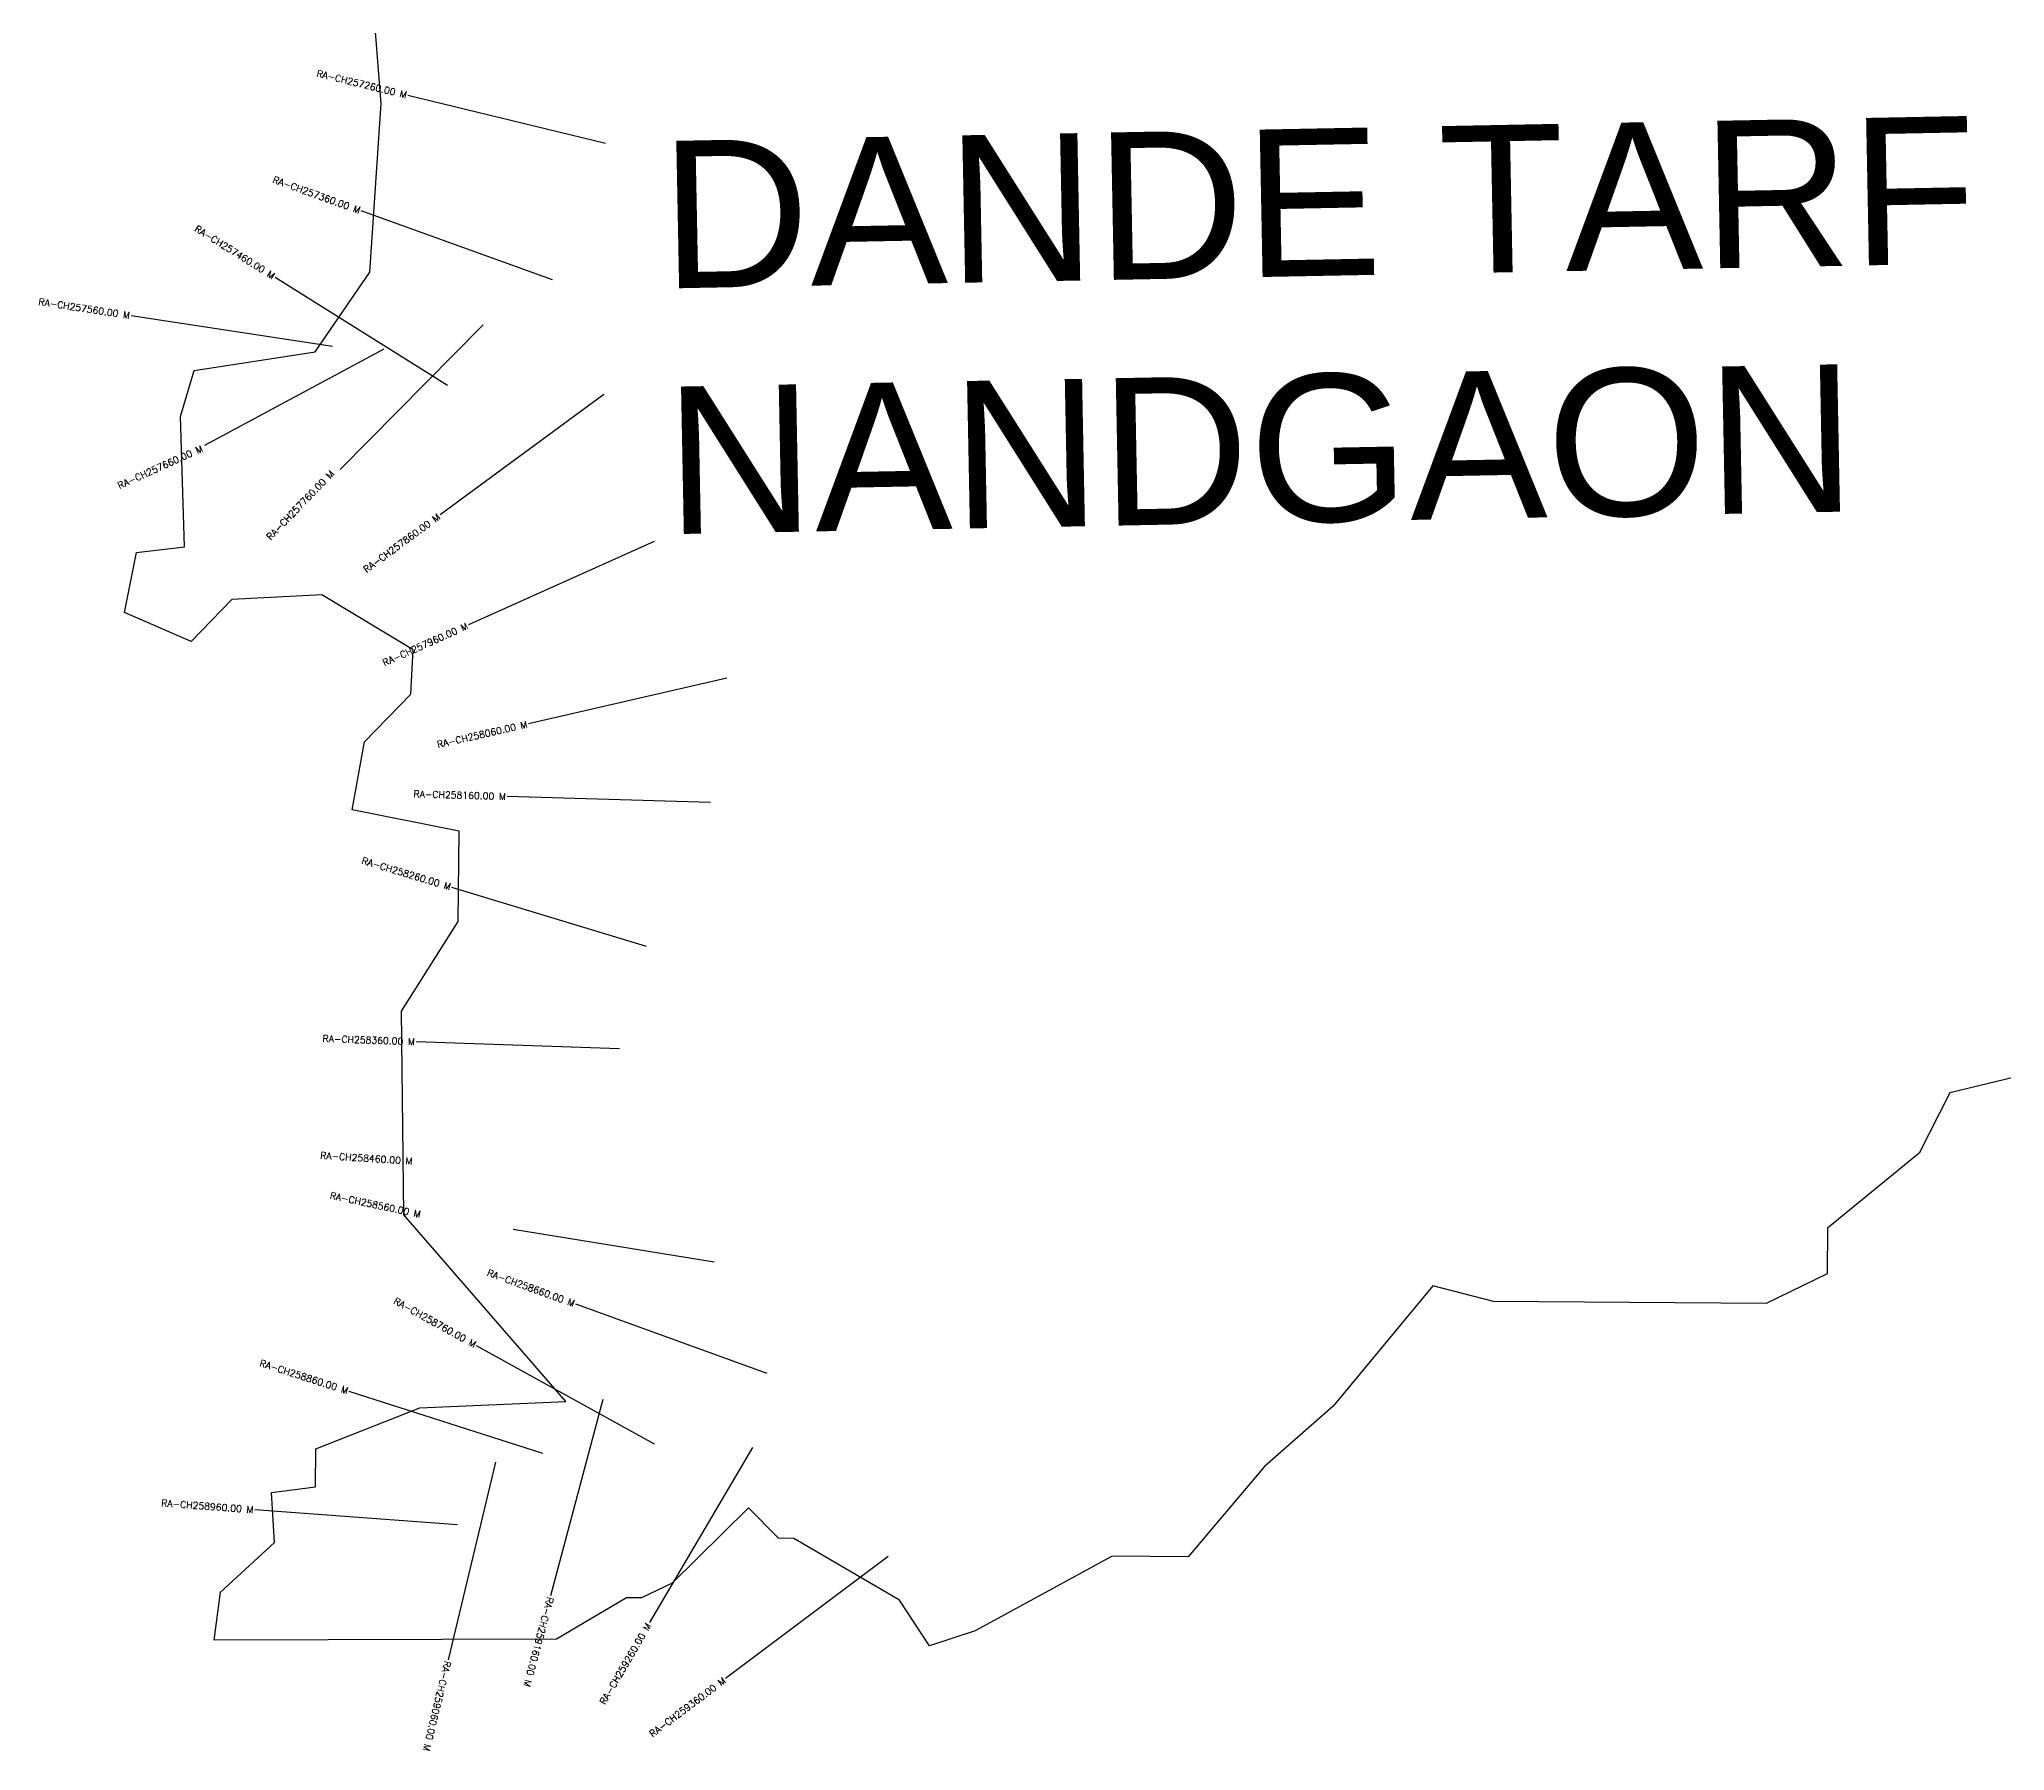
# Model space of a CAD drawing. Header units: metres. Extents: x 278616 to 281394, y 2035916 to 2038195.
# Drawn here: x 278661 to 280110, y 2035916 to 2037178 of the extents above; entities that cross this region are included whole.
import ezdxf
from ezdxf.enums import TextEntityAlignment as Align

# ---------------------------------------------------------------- set-up
doc = ezdxf.new("R2010")
doc.units = ezdxf.units.M
for name, color, linetype in [('CS', 134, 'Continuous'), ('CSMark', 6, 'Continuous'), ('VILLAGE BOUNDRY', 10, 'Continuous'), ('VILLAGE NAME', 250, 'Continuous')]:
    doc.layers.add(name, color=color, linetype=linetype)
doc.styles.get("Standard").update_dxf_attribs({"font": 'simplex.shx'})

msp = doc.modelspace()

# ---------------------------------------------------------------- linework, layer by layer
at = {"layer": 'CS'}
for p, q in [((279078.3, 2037101.4), (278932.5, 2037136.9)), ((279039.2, 2037000.8), (278898.1, 2037051.7)), ((278961.6, 2036923), (278834.5, 2037002.7)), ((278876.8, 2036951.8), (278728.5, 2036974.4)), ((278988.1, 2036967.8), (278882.6, 2036861.1)), ((278914.7, 2036949.7), (278782.5, 2036878.8)), ((279077.1, 2036916.3), (278956.2, 2036827.5)), ((279114.1, 2036807.9), (278977.3, 2036746.4)), ((279167.7, 2036707), (279021.5, 2036673.5)), ((279155.8, 2036615.4), (279005.8, 2036619.8)), ((279108.5, 2036509.1), (278965, 2036552.7)), ((279088.6, 2036433.6), (278938.7, 2036438.8)), ((279158.3, 2036276.4), (279010.2, 2036300.3)), ((279197.4, 2036194.2), (279056.3, 2036245.2)), ((279114.3, 2036142), (278983.2, 2036214.7)), ((279032.1, 2036135.1), (278889.3, 2036181)), ((279076.2, 2036175.1), (279037.8, 2036030.1)), ((278997.2, 2036128.8), (278962.1, 2035982.9)), ((279186.6, 2036139.7), (279110.7, 2036010.4)), ((278969.2, 2036082.6), (278819.6, 2036093.6)), ((279286.8, 2036059.1), (279166.8, 2035969.1))]:
    msp.add_line(p, q, dxfattribs=at)
at = {"layer": 'VILLAGE BOUNDRY', "flags": 128}
msp.add_lwpolyline([(280159.5, 2036422.9), (280069.9, 2036401.3), (280047.2, 2036356.7), (279979.6, 2036301.3), (279979.3, 2036267.8), (279934.4, 2036245.8), (279733.1, 2036247.4), (279688.4, 2036258.9), (279615, 2036170), (279564.3, 2036125.7), (279507.9, 2036059), (279451.9, 2036059.4), (279350.8, 2036004.3), (279317.2, 2035993.4), (279295.1, 2036027.1), (279217.2, 2036072.5), (279205.9, 2036072.6), (279183.8, 2036095.1), (279127.4, 2036039.6), (279104.9, 2036028.6), (279093.8, 2036028.7), (279042, 2035998.3), (278789.6, 2035997.4), (278794.2, 2036032.9), (278834.2, 2036069.4), (278831.8, 2036106.5), (278864.4, 2036110.5), (278864.7, 2036138.7), (278941.4, 2036168.9), (279048.9, 2036173.5), (278929.5, 2036311.2), (278927.8, 2036461.5), (278969.5, 2036527.6), (278970.3, 2036594.2), (278891.3, 2036609.9), (278900.4, 2036660.2), (278934.7, 2036695.3), (278936.5, 2036727.9), (278869.1, 2036768.6), (278802.7, 2036765), (278772.6, 2036734.2), (278723.4, 2036755.5), (278732.4, 2036799.8), (278767.8, 2036803.9), (278764.7, 2036900.1), (278774.9, 2036934.1), (278864.1, 2036947.9), (278904.4, 2037006.6), (278912.9, 2037130.9), (278900.6, 2037286.5)], dxfattribs=at)

# ---------------------------------------------------------------- texts
at = {"layer": 'CSMark'}
for s, rotation, p in [('RA-CH257260.00 M', 346.2929, (278931.6, 2037137.2)), ('RA-CH257360.00 M', 340.1596, (278897.2, 2037052)), ('RA-CH257460.00 M', 327.9063, (278833.7, 2037003.2)), ('RA-CH257560.00 M', 351.3004, (278727.5, 2036974.6)), ('RA-CH257860.00 M', 36.2939, (278955.4, 2036826.9)), ('RA-CH257960.00 M', 24.2005, (278976.4, 2036746)), ('RA-CH258060.00 M', 12.9145, (279020.5, 2036673.2)), ('RA-CH258160.00 M', 358.3436, (279004.8, 2036619.8)), ('RA-CH258260.00 M', 343.125, (278964, 2036553)), ('RA-CH258360.00 M', 357.9814, (278937.7, 2036438.9)), ('RA-CH258460.00 M', 356.3465, (278935.9, 2036350.8)), ('RA-CH258660.00 M', 340.112, (279055.4, 2036245.6)), ('RA-CH258760.00 M', 330.9926, (278982.3, 2036215.2)), ('RA-CH258860.00 M', 342.1664, (278888.3, 2036181.3)), ('RA-CH258960.00 M', 355.7901, (278818.6, 2036093.7)), ('RA-CH259260.00 M', 59.6132, (279110.2, 2036009.5)), ('RA-CH259360.00 M', 36.8834, (279166, 2035968.5))]:
    msp.add_text(s, height=5, rotation=rotation, dxfattribs=at).set_placement(p, align=Align.MIDDLE_RIGHT)
for s, rotation, p in [('RA-CH257660.00 M', 24.3465, (278718.8, 2036848.8)), ('RA-CH257760.00 M', 46.0339, (278829.5, 2036810.2)), ('RA-CH258560.00 M', 347.9737, (278875.2, 2036325.7)), ('RA-CH259160.00 M', 255.1721, (279037.6, 2036029.1)), ('RA-CH259060.00 M', 256.4972, (278961.9, 2035982))]:
    msp.add_text(s, height=5, rotation=rotation, dxfattribs=at).set_placement(p, align=Align.MIDDLE_LEFT)
at = {"layer": 'VILLAGE NAME', "insert": (279118, 2037103.2), "char_height": 108.748, "attachment_point": 1, "rotation": 1.1028}
msp.add_mtext_dynamic_manual_height_columns('{\\fArial|b0|i0|c0|p34;DANDE TARF NANDGAON}', width=1353.069, gutter_width=543.7, heights=[0], dxfattribs=at)

doc.saveas('drawing.dxf')
